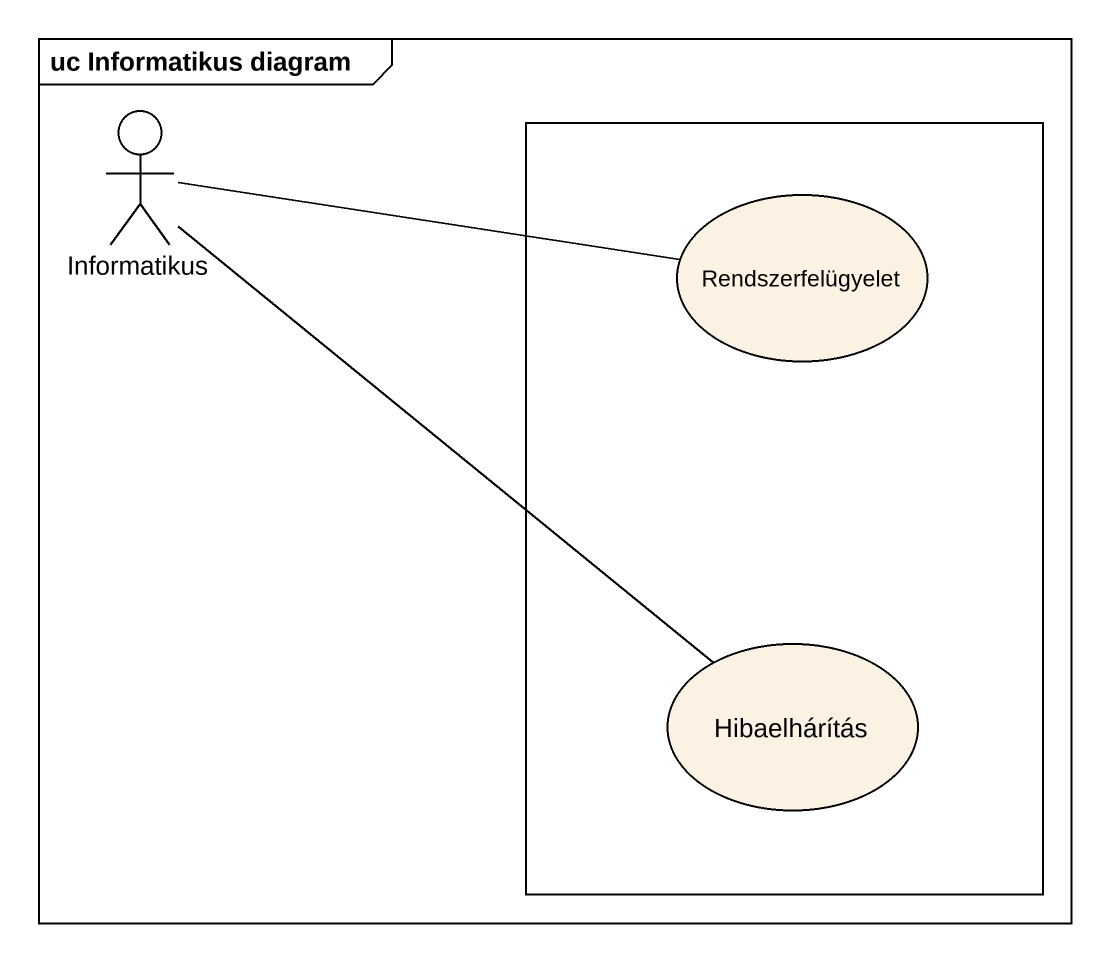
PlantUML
@startuml
mainframe uc Informatikus diagram
actor Informatikus
rectangle " " as rectangle1 {
  usecase Rendszerfelügyelet
  usecase Hibaelhárítás
}
Informatikus -right- Rendszerfelügyelet
Informatikus -- Hibaelhárítás
@enduml
